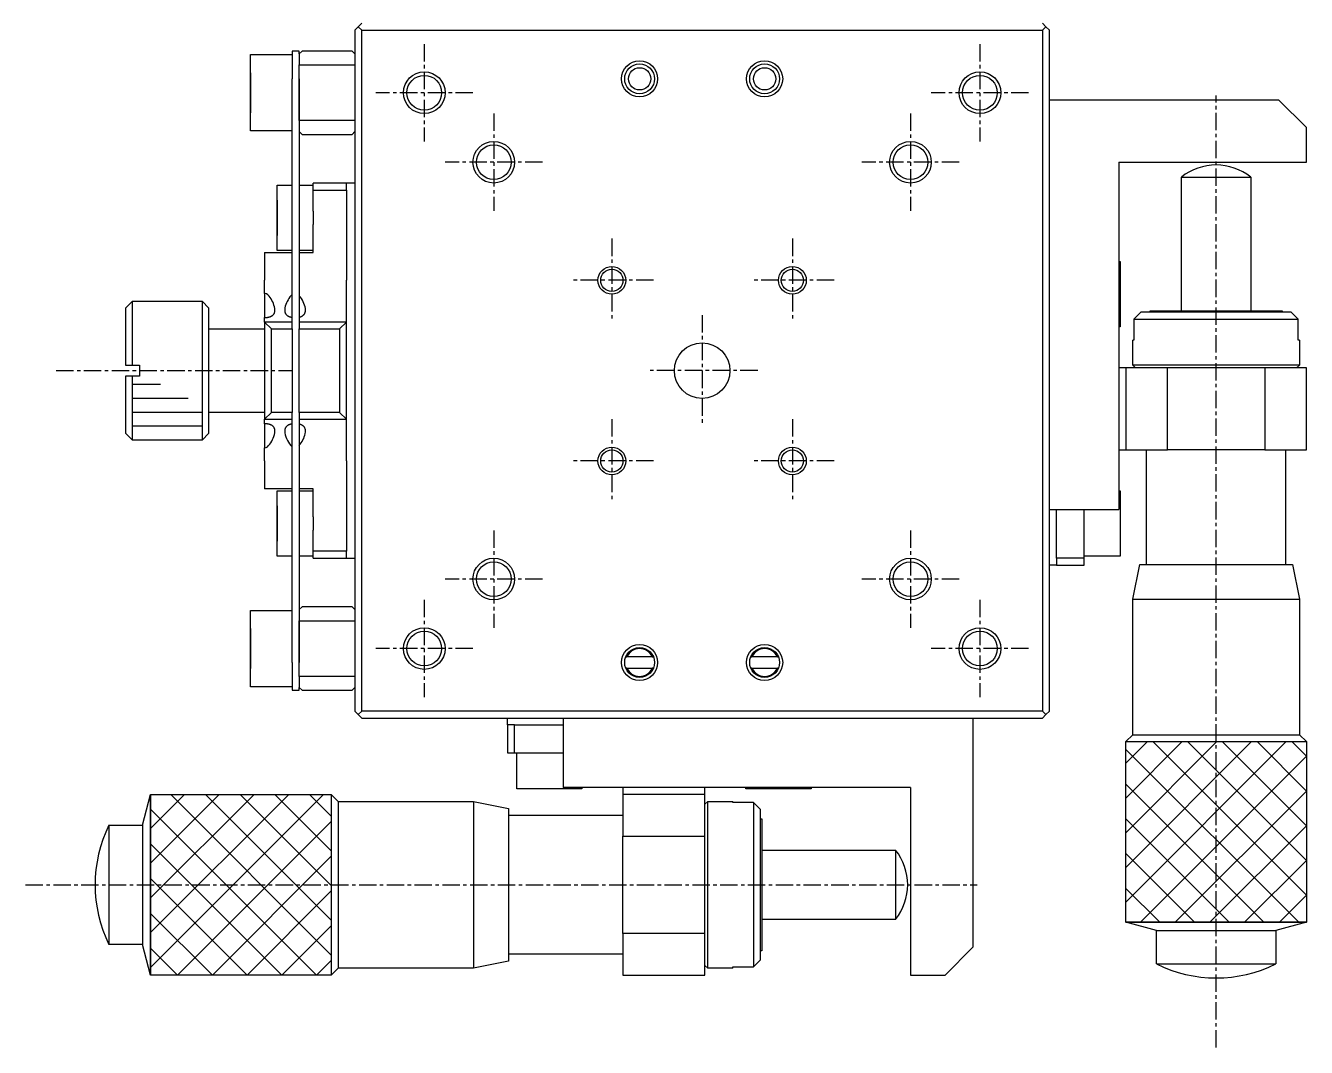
# Model space of a CAD drawing. Extents: x 10 to 347, y 10 to 222.
# Drawn here: x 191.3 to 283.5, y 83.8 to 157.3 of the extents above; entities that cross this region are included whole.
import ezdxf

# ---------------------------------------------------------------- set-up
doc = ezdxf.new("R2010")
doc.units = 0
doc.linetypes.add('CENTER', pattern=[2, 1.25, -0.25, 0.25, -0.25])
doc.layers.get('0').update_dxf_attribs({"linetype": 'CONTINUOUS'})
doc.layers.add('CENTER', color=1, linetype='CENTER')

msp = doc.modelspace()

# ---------------------------------------------------------------- linework, layer by layer
at = {"color": 7, "linetype": 'CONTINUOUS'}
for p, q in [((214.954, 156.994), (215.204, 157.244)), ((214.954, 156.994), (214.954, 154.494)), ((215.204, 157.244), (215.454, 157.494)), ((215.454, 156.994), (215.204, 157.244)), ((215.454, 107.994), (215.454, 156.994)), ((215.454, 156.994), (264.454, 156.994)), ((264.454, 157.494), (264.704, 157.244)), ((264.454, 156.994), (264.704, 157.244)), ((264.454, 156.994), (264.454, 107.994)), ((264.704, 157.244), (264.954, 156.994)), ((264.954, 107.994), (264.954, 156.994)), ((207.454, 152.494), (207.454, 155.244)), ((207.454, 149.744), (207.454, 155.244)), ((207.454, 155.244), (210.454, 155.244)), ((210.954, 155.494), (210.454, 155.494)), ((210.454, 155.494), (210.454, 153.494)), ((210.954, 155.294), (211.154, 155.494)), ((210.954, 155.294), (210.954, 155.494)), ((210.954, 155.294), (210.954, 154.494)), ((214.754, 155.494), (211.154, 155.494)), ((214.754, 155.494), (214.954, 155.294)), ((210.954, 154.494), (214.954, 154.494)), ((210.954, 153.494), (210.954, 154.494)), ((210.954, 153.494), (210.954, 154.494)), ((214.954, 154.494), (214.954, 150.494)), ((214.954, 154.494), (214.954, 150.494)), ((207.454, 153.215), (207.454, 153.937)), ((207.454, 153.937), (207.454, 153.215)), ((207.454, 151.772), (207.454, 153.215)), ((207.454, 153.215), (207.454, 151.772)), ((210.454, 135.644), (210.454, 153.494)), ((210.954, 150.494), (210.954, 153.494)), ((210.954, 153.494), (210.954, 150.494)), ((207.454, 149.744), (207.454, 152.494)), ((207.454, 151.05), (207.454, 151.772)), ((207.454, 151.772), (207.454, 151.05)), ((264.954, 151.994), (281.454, 151.994)), ((281.454, 151.994), (283.454, 149.994)), ((214.954, 150.494), (210.954, 150.494)), ((210.954, 150.494), (210.954, 135.644)), ((214.954, 150.494), (214.954, 114.494)), ((210.454, 149.744), (207.454, 149.744)), ((211.154, 149.494), (210.954, 149.694)), ((211.154, 149.494), (214.754, 149.494)), ((214.954, 149.694), (214.754, 149.494)), ((283.454, 147.494), (283.454, 149.994)), ((269.954, 147.494), (283.454, 147.494)), ((269.954, 147.494), (269.954, 122.494)), ((209.354, 143.494), (209.354, 145.844)), ((209.354, 141.144), (209.354, 145.844)), ((209.354, 145.844), (210.454, 145.844)), ((210.954, 145.844), (211.954, 145.844)), ((214.354, 145.994), (211.954, 145.994)), ((211.954, 145.494), (211.954, 145.994)), ((214.354, 145.494), (214.354, 145.994)), ((214.954, 145.994), (214.354, 145.994)), ((274.454, 146.416), (279.454, 146.416)), ((274.454, 136.794), (274.454, 146.416)), ((279.454, 146.416), (279.454, 136.794)), ((209.354, 144.129), (209.354, 144.764)), ((209.354, 144.764), (209.354, 144.129)), ((211.954, 145.494), (214.354, 145.494)), ((211.954, 143.976), (211.954, 145.494)), ((214.354, 145.494), (214.354, 138.994)), ((209.354, 142.859), (209.354, 144.129)), ((209.354, 144.129), (209.354, 142.859)), ((211.954, 143.976), (211.954, 143.012)), ((209.354, 141.144), (209.354, 143.494)), ((211.954, 140.994), (211.954, 143.012)), ((209.354, 142.224), (209.354, 142.859)), ((209.354, 142.859), (209.354, 142.224)), ((210.454, 141.144), (209.354, 141.144)), ((211.954, 141.144), (210.954, 141.144)), ((208.454, 140.994), (210.454, 140.994)), ((208.454, 140.994), (208.454, 138.994)), ((210.954, 140.994), (211.954, 140.994)), ((269.954, 140.344), (270.054, 140.344)), ((270.054, 140.344), (270.054, 137.994)), ((208.454, 138.057), (208.454, 138.994)), ((214.354, 135.994), (214.354, 138.994)), ((198.454, 136.994), (198.954, 137.494)), ((198.954, 132.894), (198.954, 137.494)), ((198.954, 137.494), (203.954, 137.494)), ((203.954, 137.494), (203.954, 127.494)), ((203.954, 137.494), (204.454, 136.994)), ((208.454, 138.057), (208.454, 136.315)), ((208.503, 138.052), (208.454, 138.057)), ((208.603, 138.013), (208.503, 138.052)), ((208.696, 137.943), (208.603, 138.013)), ((208.784, 137.849), (208.696, 137.943)), ((210.454, 137.978), (210.363, 137.894)), ((270.054, 137.994), (270.054, 135.644)), ((198.454, 136.994), (198.454, 132.894)), ((198.454, 136.994), (198.454, 132.894)), ((204.454, 127.994), (204.454, 136.994)), ((209.003, 136.449), (209.021, 136.462)), ((209.021, 136.462), (209.038, 136.475)), ((209.038, 136.475), (209.061, 136.494)), ((209.061, 136.494), (209.082, 136.515)), ((209.082, 136.515), (209.101, 136.536)), ((209.101, 136.536), (209.118, 136.559)), ((209.118, 136.559), (209.134, 136.582)), ((209.134, 136.582), (209.148, 136.606)), ((209.148, 136.606), (209.161, 136.633)), ((209.161, 136.633), (209.173, 136.66)), ((209.173, 136.66), (209.182, 136.689)), ((209.182, 136.689), (209.19, 136.718)), ((209.19, 136.718), (209.196, 136.748)), ((209.204, 136.851), (209.194, 136.977)), ((209.196, 136.748), (209.2, 136.779)), ((209.2, 136.779), (209.203, 136.81)), ((209.203, 136.81), (209.204, 136.843)), ((209.204, 136.843), (209.204, 136.851)), ((209.905, 136.889), (209.904, 136.851)), ((209.904, 136.851), (209.904, 136.841)), ((209.904, 136.841), (209.906, 136.794)), ((209.92, 137.013), (209.905, 136.889)), ((209.906, 136.794), (209.91, 136.759)), ((209.91, 136.759), (209.917, 136.725)), ((209.917, 136.725), (209.923, 136.699)), ((209.923, 136.699), (209.93, 136.674)), ((209.93, 136.674), (209.939, 136.65)), ((209.939, 136.65), (209.95, 136.626)), ((209.95, 136.626), (209.962, 136.602)), ((209.962, 136.602), (209.975, 136.579)), ((209.975, 136.579), (209.991, 136.557)), ((209.991, 136.557), (210.008, 136.535)), ((210.008, 136.535), (210.023, 136.518)), ((210.023, 136.518), (210.039, 136.502)), ((210.039, 136.502), (210.056, 136.487)), ((210.056, 136.487), (210.074, 136.471)), ((210.074, 136.471), (210.094, 136.457)), ((210.094, 136.457), (210.115, 136.443)), ((211.194, 136.444), (211.22, 136.461)), ((211.22, 136.461), (211.244, 136.479)), ((211.244, 136.479), (211.265, 136.499)), ((211.265, 136.499), (211.281, 136.514)), ((211.281, 136.514), (211.296, 136.53)), ((211.296, 136.53), (211.31, 136.547)), ((211.31, 136.547), (211.323, 136.565)), ((211.323, 136.565), (211.339, 136.59)), ((211.339, 136.59), (211.353, 136.616)), ((211.353, 136.616), (211.366, 136.643)), ((211.366, 136.643), (211.374, 136.663)), ((211.374, 136.663), (211.381, 136.685)), ((211.381, 136.685), (211.389, 136.717)), ((211.389, 136.717), (211.396, 136.75)), ((211.404, 136.851), (211.395, 136.968)), ((211.396, 136.75), (211.401, 136.784)), ((211.401, 136.784), (211.403, 136.819)), ((211.403, 136.819), (211.404, 136.851)), ((271.546, 136.694), (271.038, 136.194)), ((282.362, 136.694), (271.546, 136.694)), ((272.31, 136.694), (271.546, 136.694)), ((272.204, 136.794), (281.704, 136.794)), ((272.204, 136.794), (272.454, 136.794)), ((272.204, 136.694), (272.204, 136.794)), ((281.454, 136.794), (281.704, 136.794)), ((282.362, 136.694), (281.597, 136.694)), ((281.704, 136.794), (281.704, 136.694)), ((282.87, 136.194), (282.362, 136.694)), ((208.454, 135.994), (208.454, 136.315)), ((208.454, 136.315), (208.479, 136.315)), ((210.454, 135.994), (208.454, 135.994)), ((208.954, 135.494), (208.454, 135.994)), ((208.454, 135.994), (208.454, 133.744)), ((208.479, 136.315), (208.504, 136.315)), ((208.504, 136.315), (208.53, 136.317)), ((208.53, 136.317), (208.555, 136.318)), ((208.555, 136.318), (208.58, 136.32)), ((208.58, 136.32), (208.605, 136.322)), ((208.605, 136.322), (208.63, 136.325)), ((208.63, 136.325), (208.655, 136.329)), ((208.655, 136.329), (208.679, 136.332)), ((208.679, 136.332), (208.703, 136.336)), ((208.703, 136.336), (208.726, 136.341)), ((208.726, 136.341), (208.749, 136.346)), ((208.749, 136.346), (208.772, 136.351)), ((208.772, 136.351), (208.794, 136.357)), ((208.794, 136.357), (208.816, 136.364)), ((208.816, 136.364), (208.838, 136.37)), ((208.838, 136.37), (208.859, 136.378)), ((208.859, 136.378), (208.879, 136.385)), ((208.879, 136.385), (208.898, 136.393)), ((208.898, 136.393), (208.917, 136.402)), ((208.917, 136.402), (208.94, 136.413)), ((208.94, 136.413), (208.963, 136.425)), ((208.963, 136.425), (208.984, 136.437)), ((208.984, 136.437), (209.003, 136.449)), ((210.115, 136.443), (210.137, 136.429)), ((210.137, 136.429), (210.16, 136.416)), ((210.16, 136.416), (210.184, 136.405)), ((210.184, 136.405), (210.209, 136.394)), ((210.209, 136.394), (210.234, 136.383)), ((210.234, 136.383), (210.261, 136.373)), ((210.261, 136.373), (210.289, 136.364)), ((210.289, 136.364), (210.319, 136.356)), ((210.319, 136.356), (210.349, 136.348)), ((210.349, 136.348), (210.38, 136.341)), ((210.38, 136.341), (210.404, 136.337)), ((210.404, 136.337), (210.429, 136.332)), ((210.429, 136.332), (210.454, 136.328)), ((210.454, 135.494), (210.454, 135.644)), ((210.954, 136.347), (210.981, 136.354)), ((214.354, 135.994), (210.954, 135.994)), ((210.954, 135.644), (210.954, 135.494)), ((210.981, 136.354), (211.008, 136.361)), ((211.008, 136.361), (211.034, 136.369)), ((211.034, 136.369), (211.059, 136.378)), ((211.059, 136.378), (211.084, 136.387)), ((211.084, 136.387), (211.108, 136.397)), ((211.108, 136.397), (211.131, 136.408)), ((211.131, 136.408), (211.154, 136.42)), ((211.154, 136.42), (211.175, 136.431)), ((211.175, 136.431), (211.194, 136.444)), ((214.354, 135.994), (213.854, 135.494)), ((214.354, 128.994), (214.354, 135.994)), ((270.054, 135.644), (269.954, 135.644)), ((271.038, 136.194), (282.87, 136.194)), ((271.038, 136.194), (271.038, 134.694)), ((282.87, 134.694), (282.87, 136.194)), ((204.454, 135.494), (208.454, 135.494)), ((208.954, 135.494), (210.454, 135.494)), ((208.954, 129.494), (208.954, 135.494)), ((210.454, 135.494), (210.454, 129.494)), ((210.954, 135.494), (213.854, 135.494)), ((210.954, 129.494), (210.954, 135.494)), ((213.854, 135.494), (213.854, 129.494)), ((271.038, 134.694), (270.954, 134.694)), ((271.038, 134.694), (270.954, 134.694)), ((270.954, 132.894), (270.954, 134.694)), ((282.954, 134.694), (282.87, 134.694)), ((282.954, 134.694), (282.87, 134.694)), ((282.954, 134.694), (282.954, 132.894)), ((208.454, 133.744), (208.454, 131.244)), ((198.454, 132.894), (198.954, 132.894)), ((198.954, 132.894), (199.454, 132.894)), ((199.454, 132.894), (199.454, 132.094)), ((199.454, 132.894), (199.454, 132.094)), ((282.954, 132.894), (270.954, 132.894)), ((271.154, 132.694), (270.954, 132.894)), ((282.954, 132.894), (282.754, 132.694)), ((198.454, 132.094), (198.454, 127.994)), ((198.454, 132.094), (198.454, 127.994)), ((198.954, 132.094), (198.454, 132.094)), ((198.954, 127.494), (198.954, 132.094)), ((199.454, 132.094), (198.954, 132.094)), ((270.454, 132.694), (269.954, 132.694)), ((273.454, 132.694), (270.454, 132.694)), ((270.454, 132.694), (270.454, 126.794)), ((273.454, 126.794), (273.454, 132.694)), ((280.454, 132.694), (273.454, 132.694)), ((280.454, 132.694), (280.454, 126.794)), ((283.454, 132.694), (280.454, 132.694)), ((283.454, 126.794), (283.454, 132.694)), ((208.454, 131.244), (208.454, 128.994)), ((208.454, 129.494), (204.454, 129.494)), ((208.454, 128.994), (208.954, 129.494)), ((210.454, 129.494), (208.954, 129.494)), ((210.454, 129.344), (210.454, 129.494)), ((210.454, 111.494), (210.454, 129.344)), ((213.854, 129.494), (210.954, 129.494)), ((210.954, 129.494), (210.954, 129.344)), ((210.954, 129.344), (210.954, 114.494)), ((213.854, 129.494), (214.354, 128.994)), ((208.454, 128.994), (210.454, 128.994)), ((208.454, 128.673), (208.454, 128.994)), ((208.454, 128.673), (208.454, 126.93)), ((208.488, 128.672), (208.454, 128.673)), ((208.523, 128.671), (208.488, 128.672)), ((208.557, 128.669), (208.523, 128.671)), ((208.59, 128.666), (208.557, 128.669)), ((208.611, 128.664), (208.59, 128.666)), ((208.632, 128.662), (208.611, 128.664)), ((208.659, 128.658), (208.632, 128.662)), ((208.686, 128.654), (208.659, 128.658)), ((208.712, 128.649), (208.686, 128.654)), ((208.738, 128.644), (208.712, 128.649)), ((208.763, 128.638), (208.738, 128.644)), ((208.788, 128.632), (208.763, 128.638)), ((208.806, 128.627), (208.788, 128.632)), ((208.823, 128.622), (208.806, 128.627)), ((208.845, 128.614), (208.823, 128.622)), ((208.867, 128.607), (208.845, 128.614)), ((208.887, 128.599), (208.867, 128.607)), ((208.908, 128.59), (208.887, 128.599)), ((208.929, 128.58), (208.908, 128.59)), ((208.949, 128.571), (208.929, 128.58)), ((208.969, 128.559), (208.949, 128.571)), ((208.988, 128.548), (208.969, 128.559)), ((209.007, 128.536), (208.988, 128.548)), ((209.02, 128.526), (209.007, 128.536)), ((209.033, 128.516), (209.02, 128.526)), ((209.054, 128.499), (209.033, 128.516)), ((209.073, 128.482), (209.054, 128.499)), ((209.09, 128.463), (209.073, 128.482)), ((209.106, 128.444), (209.09, 128.463)), ((209.121, 128.425), (209.106, 128.444)), ((209.135, 128.405), (209.121, 128.425)), ((209.147, 128.384), (209.135, 128.405)), ((209.157, 128.363), (209.147, 128.384)), ((209.165, 128.346), (209.157, 128.363)), ((209.172, 128.327), (209.165, 128.346)), ((209.181, 128.303), (209.172, 128.327)), ((209.188, 128.278), (209.181, 128.303)), ((209.193, 128.253), (209.188, 128.278)), ((209.199, 128.214), (209.193, 128.253)), ((209.203, 128.174), (209.199, 128.214)), ((209.204, 128.136), (209.203, 128.174)), ((209.906, 128.189), (209.904, 128.157)), ((209.909, 128.22), (209.906, 128.189)), ((209.914, 128.252), (209.909, 128.22)), ((209.921, 128.283), (209.914, 128.252)), ((209.928, 128.307), (209.921, 128.283)), ((209.936, 128.33), (209.928, 128.307)), ((209.946, 128.353), (209.936, 128.33)), ((209.954, 128.371), (209.946, 128.353)), ((209.964, 128.389), (209.954, 128.371)), ((209.978, 128.412), (209.964, 128.389)), ((209.994, 128.436), (209.978, 128.412)), ((210.012, 128.458), (209.994, 128.436)), ((210.032, 128.479), (210.012, 128.458)), ((210.053, 128.499), (210.032, 128.479)), ((210.077, 128.518), (210.053, 128.499)), ((210.089, 128.527), (210.077, 128.518)), ((210.101, 128.536), (210.089, 128.527)), ((210.126, 128.552), (210.101, 128.536)), ((210.153, 128.567), (210.126, 128.552)), ((210.171, 128.577), (210.153, 128.567)), ((210.19, 128.586), (210.171, 128.577)), ((210.21, 128.594), (210.19, 128.586)), ((210.225, 128.601), (210.21, 128.594)), ((210.241, 128.607), (210.225, 128.601)), ((210.258, 128.613), (210.241, 128.607)), ((210.276, 128.619), (210.258, 128.613)), ((210.298, 128.626), (210.276, 128.619)), ((210.321, 128.632), (210.298, 128.626)), ((210.344, 128.638), (210.321, 128.632)), ((210.368, 128.643), (210.344, 128.638)), ((210.391, 128.648), (210.368, 128.643)), ((210.416, 128.653), (210.391, 128.648)), ((210.435, 128.656), (210.416, 128.653)), ((210.454, 128.659), (210.435, 128.656)), ((210.954, 128.994), (214.354, 128.994)), ((210.986, 128.632), (210.954, 128.64)), ((211.018, 128.623), (210.986, 128.632)), ((211.039, 128.616), (211.018, 128.623)), ((211.06, 128.609), (211.039, 128.616)), ((211.085, 128.599), (211.06, 128.609)), ((211.11, 128.589), (211.085, 128.599)), ((211.134, 128.578), (211.11, 128.589)), ((211.156, 128.567), (211.134, 128.578)), ((211.177, 128.554), (211.156, 128.567)), ((211.198, 128.542), (211.177, 128.554)), ((211.213, 128.531), (211.198, 128.542)), ((211.228, 128.521), (211.213, 128.531)), ((211.242, 128.509), (211.228, 128.521)), ((211.256, 128.498), (211.242, 128.509)), ((211.272, 128.483), (211.256, 128.498)), ((211.287, 128.467), (211.272, 128.483)), ((211.302, 128.45), (211.287, 128.467)), ((211.321, 128.425), (211.302, 128.45)), ((211.338, 128.399), (211.321, 128.425)), ((211.353, 128.371), (211.338, 128.399)), ((211.366, 128.344), (211.353, 128.371)), ((211.376, 128.316), (211.366, 128.344)), ((211.385, 128.288), (211.376, 128.316)), ((211.392, 128.259), (211.385, 128.288)), ((211.397, 128.229), (211.392, 128.259)), ((211.401, 128.199), (211.397, 128.229)), ((211.403, 128.169), (211.401, 128.199)), ((211.404, 128.138), (211.403, 128.169)), ((214.354, 125.994), (214.354, 128.994)), ((198.954, 127.494), (198.454, 127.994)), ((203.954, 127.494), (198.954, 127.494)), ((204.454, 127.994), (203.954, 127.494)), ((209.195, 128.018), (209.204, 128.133)), ((209.204, 128.133), (209.204, 128.136)), ((209.904, 128.157), (209.904, 128.136)), ((209.904, 128.136), (209.912, 128.025)), ((211.385, 127.957), (211.403, 128.094)), ((211.403, 128.094), (211.404, 128.136)), ((211.404, 128.136), (211.404, 128.138)), ((208.454, 126.93), (208.562, 126.954)), ((208.454, 125.994), (208.454, 126.93)), ((208.562, 126.954), (208.656, 127.011)), ((208.656, 127.011), (208.747, 127.096)), ((269.954, 126.794), (270.454, 126.794)), ((270.454, 126.794), (273.454, 126.794)), ((271.954, 118.544), (271.954, 126.794)), ((280.454, 126.794), (273.454, 126.794)), ((280.454, 126.794), (283.454, 126.794)), ((281.954, 126.794), (281.954, 118.544)), ((208.454, 125.994), (208.454, 123.994)), ((214.354, 125.994), (214.354, 119.494)), ((210.454, 123.994), (208.454, 123.994)), ((209.354, 121.494), (209.354, 123.844)), ((209.354, 119.144), (209.354, 123.844)), ((209.354, 123.844), (210.454, 123.844)), ((211.954, 123.994), (210.954, 123.994)), ((210.954, 123.844), (211.954, 123.844)), ((211.954, 121.976), (211.954, 123.994)), ((269.954, 123.844), (270.054, 123.844)), ((270.054, 123.844), (270.054, 121.494)), ((209.354, 122.129), (209.354, 122.764)), ((209.354, 122.764), (209.354, 122.129)), ((209.354, 120.859), (209.354, 122.129)), ((209.354, 122.129), (209.354, 120.859)), ((211.954, 121.976), (211.954, 121.012)), ((264.954, 122.494), (269.954, 122.494)), ((265.454, 118.994), (265.454, 122.494)), ((267.454, 118.994), (267.454, 122.494)), ((209.354, 119.144), (209.354, 121.494)), ((209.354, 120.224), (209.354, 120.859)), ((209.354, 120.859), (209.354, 120.224)), ((211.954, 119.494), (211.954, 121.012)), ((270.054, 121.494), (270.054, 119.144)), ((210.454, 119.144), (209.354, 119.144)), ((211.954, 119.144), (210.954, 119.144)), ((214.354, 119.494), (211.954, 119.494)), ((211.954, 118.994), (211.954, 119.494)), ((211.954, 118.994), (214.354, 118.994)), ((214.354, 118.994), (214.354, 119.494)), ((214.354, 118.994), (214.954, 118.994)), ((267.454, 118.994), (265.454, 118.994)), ((265.454, 118.994), (265.454, 118.494)), ((270.054, 119.144), (267.454, 119.144)), ((267.454, 118.494), (267.454, 118.994)), ((265.454, 118.494), (264.954, 118.494)), ((265.454, 118.494), (267.454, 118.494)), ((270.954, 116.044), (271.454, 118.544)), ((271.454, 118.544), (282.454, 118.544)), ((271.454, 118.544), (271.954, 118.544)), ((271.704, 118.544), (271.954, 118.544)), ((271.704, 118.544), (282.204, 118.544)), ((281.954, 118.544), (282.454, 118.544)), ((281.954, 118.544), (282.204, 118.544)), ((282.454, 118.544), (282.954, 116.044)), ((210.954, 115.294), (211.154, 115.494)), ((214.754, 115.494), (211.154, 115.494)), ((214.754, 115.494), (214.954, 115.294)), ((270.954, 116.044), (282.954, 116.044)), ((270.954, 106.294), (270.954, 116.044)), ((282.954, 116.044), (282.954, 106.294)), ((207.454, 112.494), (207.454, 115.244)), ((207.454, 109.744), (207.454, 115.244)), ((207.454, 115.244), (210.454, 115.244)), ((210.954, 114.494), (214.954, 114.494)), ((210.954, 111.494), (210.954, 114.494)), ((210.954, 114.494), (210.954, 111.494)), ((214.954, 114.494), (214.954, 110.494)), ((214.954, 114.494), (214.954, 110.494)), ((207.454, 113.215), (207.454, 113.937)), ((207.454, 113.937), (207.454, 113.215)), ((207.454, 111.772), (207.454, 113.215)), ((207.454, 113.215), (207.454, 111.772)), ((207.454, 109.744), (207.454, 112.494)), ((207.454, 111.05), (207.454, 111.772)), ((207.454, 111.772), (207.454, 111.05)), ((234.456, 111.894), (234.537, 111.894)), ((236.37, 111.894), (234.537, 111.894)), ((236.37, 111.894), (236.452, 111.894)), ((243.456, 111.894), (243.537, 111.894)), ((245.37, 111.894), (243.537, 111.894)), ((245.37, 111.894), (245.452, 111.894)), ((210.454, 111.494), (210.454, 109.494)), ((210.954, 110.494), (210.954, 111.494)), ((210.954, 110.494), (210.954, 111.494)), ((234.537, 111.094), (234.456, 111.094)), ((234.456, 111.094), (236.452, 111.094)), ((234.537, 111.094), (236.37, 111.094)), ((236.452, 111.094), (236.37, 111.094)), ((243.537, 111.094), (243.456, 111.094)), ((243.456, 111.094), (245.452, 111.094)), ((243.537, 111.094), (245.37, 111.094)), ((245.452, 111.094), (245.37, 111.094)), ((210.454, 109.744), (207.454, 109.744)), ((214.954, 110.494), (210.954, 110.494)), ((210.954, 110.494), (210.954, 109.694)), ((214.954, 110.494), (214.954, 107.994)), ((210.454, 109.494), (210.954, 109.494)), ((211.154, 109.494), (210.954, 109.694)), ((210.954, 109.494), (210.954, 109.694)), ((211.154, 109.494), (214.754, 109.494)), ((214.954, 109.694), (214.754, 109.494)), ((215.204, 107.744), (214.954, 107.994)), ((215.204, 107.744), (215.454, 107.994)), ((264.454, 107.994), (215.454, 107.994)), ((264.704, 107.744), (264.454, 107.994)), ((264.954, 107.994), (264.704, 107.744)), ((215.454, 107.494), (215.204, 107.744)), ((215.454, 107.494), (264.454, 107.494)), ((225.954, 106.994), (225.954, 107.494)), ((225.954, 106.994), (225.954, 104.994)), ((226.454, 106.994), (225.954, 106.994)), ((226.454, 104.994), (226.454, 106.994)), ((226.454, 106.994), (229.954, 106.994)), ((229.954, 107.494), (229.954, 102.494)), ((259.454, 107.494), (259.454, 90.994)), ((264.704, 107.744), (264.454, 107.494)), ((270.454, 105.794), (270.954, 106.294)), ((270.954, 106.294), (282.954, 106.294)), ((282.954, 106.294), (283.454, 105.794)), ((270.454, 105.794), (283.454, 105.794)), ((270.454, 92.794), (270.454, 105.794)), ((270.454, 92.794), (270.454, 105.794)), ((270.454, 105.794), (283.454, 105.794)), ((283.454, 105.794), (283.454, 92.794)), ((283.454, 105.794), (283.454, 92.794)), ((225.954, 104.994), (226.454, 104.994)), ((226.454, 104.994), (229.954, 104.994)), ((226.604, 102.394), (226.604, 104.994)), ((228.954, 102.394), (226.604, 102.394)), ((231.304, 102.394), (228.954, 102.394)), ((254.954, 102.494), (229.954, 102.494)), ((231.304, 102.494), (231.304, 102.394)), ((234.254, 102.494), (234.254, 101.994)), ((240.154, 101.994), (240.154, 102.494)), ((243.104, 102.394), (243.104, 102.494)), ((245.454, 102.394), (243.104, 102.394)), ((247.804, 102.394), (245.454, 102.394)), ((247.804, 102.494), (247.804, 102.394)), ((254.954, 102.494), (254.954, 88.994)), ((199.664, 99.794), (200.254, 101.994)), ((200.254, 101.994), (200.254, 88.994)), ((200.254, 101.994), (213.254, 101.994)), ((200.254, 101.994), (213.254, 101.994)), ((200.254, 88.994), (200.254, 101.994)), ((213.254, 101.994), (213.254, 88.994)), ((213.254, 101.994), (213.754, 101.494)), ((213.254, 101.994), (213.254, 88.994)), ((213.754, 101.494), (213.754, 89.494)), ((213.754, 101.494), (223.504, 101.494)), ((223.504, 101.494), (223.504, 89.494)), ((223.504, 101.494), (226.004, 100.994)), ((240.154, 101.994), (234.254, 101.994)), ((234.254, 101.994), (234.254, 98.994)), ((240.154, 98.994), (240.154, 101.994)), ((240.154, 101.294), (240.354, 101.494)), ((240.354, 89.494), (240.354, 101.494)), ((240.354, 101.494), (242.154, 101.494)), ((242.154, 101.41), (242.154, 101.494)), ((242.154, 101.41), (242.154, 101.494)), ((226.004, 100.994), (226.004, 89.994)), ((226.004, 100.994), (226.004, 100.494)), ((226.004, 100.744), (226.004, 100.494)), ((226.004, 100.744), (226.004, 90.244)), ((243.654, 101.41), (242.154, 101.41)), ((243.654, 101.41), (243.654, 89.578)), ((244.154, 100.902), (243.654, 101.41)), ((244.154, 90.085), (244.154, 100.902)), ((244.154, 100.137), (244.154, 100.902)), ((197.254, 99.794), (197.254, 91.194)), ((197.254, 99.794), (199.664, 99.794)), ((199.664, 99.794), (199.664, 91.194)), ((226.004, 100.494), (234.254, 100.494)), ((244.154, 100.244), (244.254, 100.244)), ((244.254, 100.244), (244.254, 90.744)), ((244.254, 100.244), (244.254, 99.994)), ((234.254, 98.994), (240.154, 98.994)), ((234.254, 91.994), (234.254, 98.994)), ((240.154, 91.994), (240.154, 98.994)), ((244.254, 97.994), (253.876, 97.994)), ((253.876, 97.994), (253.876, 92.994)), ((253.876, 92.994), (244.254, 92.994)), ((270.454, 92.794), (283.454, 92.794)), ((272.654, 92.204), (270.454, 92.794)), ((283.454, 92.794), (270.454, 92.794)), ((272.654, 92.204), (281.254, 92.204)), ((272.654, 89.794), (272.654, 92.204)), ((283.454, 92.794), (281.254, 92.204)), ((281.254, 92.204), (281.254, 89.794)), ((240.154, 91.994), (234.254, 91.994)), ((234.254, 91.994), (234.254, 88.994)), ((240.154, 88.994), (240.154, 91.994)), ((199.664, 91.194), (197.254, 91.194)), ((200.254, 88.994), (199.664, 91.194)), ((226.004, 90.494), (226.004, 89.994)), ((226.004, 90.494), (226.004, 90.244)), ((234.254, 90.494), (226.004, 90.494)), ((244.154, 90.085), (244.154, 90.85)), ((244.254, 90.744), (244.154, 90.744)), ((244.254, 90.994), (244.254, 90.744)), ((259.454, 90.994), (257.454, 88.994)), ((213.754, 89.494), (213.254, 88.994)), ((223.504, 89.494), (213.754, 89.494)), ((226.004, 89.994), (223.504, 89.494)), ((240.354, 89.494), (240.154, 89.694)), ((242.154, 89.494), (240.354, 89.494)), ((242.154, 89.494), (242.154, 89.578)), ((242.154, 89.494), (242.154, 89.578)), ((242.154, 89.578), (243.654, 89.578)), ((243.654, 89.578), (244.154, 90.085)), ((272.654, 89.794), (281.254, 89.794)), ((213.254, 88.994), (200.254, 88.994)), ((213.254, 88.994), (200.254, 88.994)), ((234.254, 88.994), (240.154, 88.994)), ((254.954, 88.994), (257.454, 88.994))]:
    msp.add_line(p, q, dxfattribs=at)
at = {"color": 3, "linetype": 'CONTINUOUS'}
for p, q in [((200.954, 131.494), (198.954, 131.494)), ((202.954, 130.494), (198.954, 130.494)), ((203.954, 129.494), (198.954, 129.494)), ((203.954, 128.494), (198.954, 128.494)), ((272.009, 105.794), (270.454, 104.239)), ((274.509, 105.794), (270.454, 101.739)), ((277.009, 105.794), (270.454, 99.239)), ((279.509, 105.794), (270.454, 96.739)), ((282.009, 105.794), (270.454, 94.239)), ((270.454, 105.239), (282.899, 92.794)), ((272.399, 105.794), (283.454, 94.739)), ((274.899, 105.794), (283.454, 97.239)), ((277.399, 105.794), (283.454, 99.739)), ((279.899, 105.794), (283.454, 102.239)), ((282.399, 105.794), (283.454, 104.739)), ((283.454, 104.739), (271.509, 92.794)), ((270.454, 102.739), (280.399, 92.794)), ((212.699, 101.994), (200.254, 89.549)), ((210.199, 101.994), (200.254, 92.049)), ((207.699, 101.994), (200.254, 94.549)), ((205.199, 101.994), (200.254, 97.049)), ((202.699, 101.994), (200.254, 99.549)), ((213.254, 90.439), (201.699, 101.994)), ((213.254, 92.939), (204.199, 101.994)), ((213.254, 95.439), (206.699, 101.994)), ((213.254, 97.939), (209.199, 101.994)), ((213.254, 100.439), (211.699, 101.994)), ((283.454, 102.239), (274.009, 92.794)), ((212.199, 88.994), (200.254, 100.939)), ((213.254, 100.049), (202.199, 88.994)), ((270.454, 100.239), (277.899, 92.794)), ((283.454, 99.739), (276.509, 92.794)), ((209.699, 88.994), (200.254, 98.439)), ((270.454, 97.739), (275.399, 92.794)), ((213.254, 97.549), (204.699, 88.994)), ((283.454, 97.239), (279.009, 92.794)), ((207.199, 88.994), (200.254, 95.939)), ((213.254, 95.049), (207.199, 88.994)), ((270.454, 95.239), (272.899, 92.794)), ((283.454, 94.739), (281.509, 92.794)), ((204.699, 88.994), (200.254, 93.439)), ((213.254, 92.549), (209.699, 88.994)), ((202.199, 88.994), (200.254, 90.939)), ((213.254, 90.049), (212.199, 88.994))]:
    msp.add_line(p, q, dxfattribs=at)
for centre, radius in [((219.954, 152.494), 1.5), ((235.454, 153.494), 1.3), ((244.454, 153.494), 1.3), ((259.954, 152.494), 1.5), ((224.954, 147.494), 1.5), ((254.954, 147.494), 1.5), ((233.454, 138.994), 1), ((246.454, 138.994), 1), ((233.454, 125.994), 1), ((246.454, 125.994), 1), ((224.954, 117.494), 1.5), ((254.954, 117.494), 1.5), ((219.954, 112.494), 1.5), ((259.954, 112.494), 1.5), ((235.454, 111.494), 1.3), ((244.454, 111.494), 1.3)]:
    msp.add_circle(centre, radius, dxfattribs=at)
at = {"color": 7, "linetype": 'CONTINUOUS'}
for centre, radius in [((235.454, 153.494), 1.075), ((235.454, 153.494), 0.8), ((244.454, 153.494), 1.075), ((244.454, 153.494), 0.8), ((219.954, 152.494), 1.25), ((259.954, 152.494), 1.25), ((224.954, 147.494), 1.25), ((254.954, 147.494), 1.25), ((233.454, 138.994), 0.8), ((246.454, 138.994), 0.8), ((239.954, 132.494), 2), ((233.454, 125.994), 0.8), ((246.454, 125.994), 0.8), ((224.954, 117.494), 1.25), ((254.954, 117.494), 1.25), ((219.954, 112.494), 1.25), ((259.954, 112.494), 1.25), ((235.454, 111.494), 1.075), ((244.454, 111.494), 1.075)]:
    msp.add_circle(centre, radius, dxfattribs=at)
for centre, radius, start, end in [((276.954, 143.294), 4, 51.31783, 128.6822), ((207.254, 136.598), 1.977, 11.04721, 39.25681), ((211.89, 136.574), 2.019, 139.15574, 167.44682), ((209.449, 136.595), 1.982, 10.86067, 40.58522), ((207.244, 128.396), 1.988, 319.14811, 349.0322), ((211.765, 128.362), 1.884, 190.30047, 225.8882), ((209.399, 128.423), 2.04, 319.66922, 346.77481), ((235.454, 111.494), 1, 23.57818, 156.42182), ((244.454, 111.494), 1, 23.57818, 156.42182), ((235.454, 111.494), 1, 203.57818, 336.42182), ((244.454, 111.494), 1, 203.57818, 336.42182), ((205.999, 95.494), 9.745, 153.8162, 206.18378), ((250.754, 95.494), 4, 321.31783, 38.6822), ((276.954, 98.539), 9.745, 243.8162, 296.18378)]:
    msp.add_arc(centre, radius, start, end, dxfattribs=at)
at = {"layer": 'CENTER', "color": 1, "linetype": 'CENTER'}
for p, q in [((219.954, 155.994), (219.954, 148.994)), ((259.954, 155.994), (259.954, 148.994)), ((223.454, 152.494), (216.454, 152.494)), ((263.454, 152.494), (256.454, 152.494)), ((276.954, 83.794), (276.954, 152.294)), ((224.954, 150.994), (224.954, 143.994)), ((254.954, 150.994), (254.954, 143.994)), ((228.454, 147.494), (221.454, 147.494)), ((258.454, 147.494), (251.454, 147.494)), ((233.454, 141.994), (233.454, 135.994)), ((246.454, 141.994), (246.454, 135.994)), ((236.454, 138.994), (230.454, 138.994)), ((249.454, 138.994), (243.454, 138.994)), ((239.954, 136.494), (239.954, 128.494)), ((193.454, 132.494), (210.454, 132.494)), ((243.954, 132.494), (235.954, 132.494)), ((233.454, 128.994), (233.454, 122.994)), ((246.454, 128.994), (246.454, 122.994)), ((236.454, 125.994), (230.454, 125.994)), ((249.454, 125.994), (243.454, 125.994)), ((224.954, 120.994), (224.954, 113.994)), ((254.954, 120.994), (254.954, 113.994)), ((228.454, 117.494), (221.454, 117.494)), ((258.454, 117.494), (251.454, 117.494)), ((219.954, 115.994), (219.954, 108.994)), ((259.954, 115.994), (259.954, 108.994)), ((223.454, 112.494), (216.454, 112.494)), ((263.454, 112.494), (256.454, 112.494)), ((191.254, 95.494), (259.754, 95.494))]:
    msp.add_line(p, q, dxfattribs=at)

doc.saveas('drawing.dxf')
